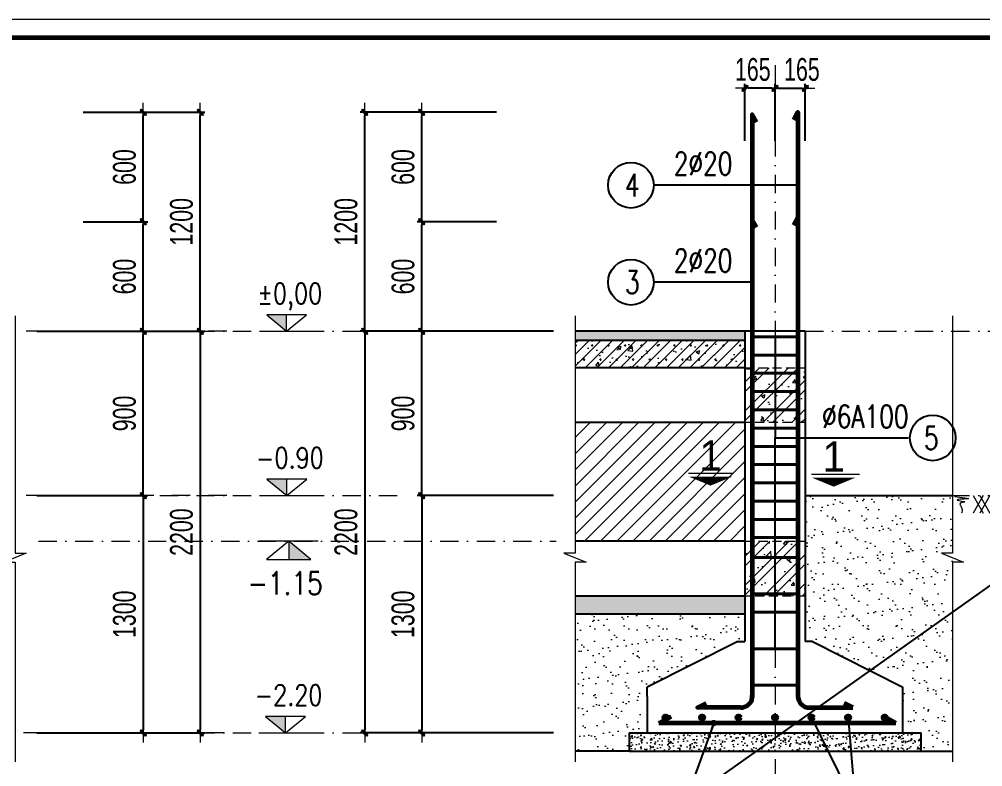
# Model space of a CAD drawing. Header units: millimetres. Extents: x -178395 to 493851, y -561170 to -280028.
# Drawn here: x -55382 to -50104, y -454760 to -450665 of the extents above; entities that cross this region are included whole.
import ezdxf
from ezdxf.enums import TextEntityAlignment as Align

# ---------------------------------------------------------------- set-up
doc = ezdxf.new("R2010")
doc.units = ezdxf.units.MM
doc.header["$MEASUREMENT"] = 0
doc.header["$PDMODE"] = 32
for name, pattern in [('CENTER', [2, 1.25, -0.25, 0.25, -0.25]), ('DASHDOT', [1, 0.5, -0.25, 0, -0.25]), ('HIDDEN', [0.375, 0.25, -0.125])]:
    doc.linetypes.add(name, pattern=pattern)
doc.layers.get('Defpoints').update_dxf_attribs({"color": 1})
doc.layers.add('KCS_Plotter', color=11, linetype='Continuous', plot=False)
for name, color, linetype, lineweight in [('Khungten_LCDI', 7, 'Continuous', 5), ('LC Dim', 8, 'Continuous', 18), ('LC Hatch', 252, 'Continuous', 9), ('LC Khac', 4, 'Continuous', 9), ('LC MANH DUT', 35, 'HIDDEN', 5), ('LC Net dam2', 6, 'Continuous', 40), ('LC Net dam3', 1, 'Continuous', 60), ('LC Net manh', 133, 'Continuous', 5), ('LC Net thay', 63, 'Continuous', 25), ('LC Net truc', 79, 'DASHDOT', 13), ('LC Text1', 3, 'Continuous', 20), ('LC Text2', 7, 'Continuous', 25), ('v-TRUC', 8, 'CENTER', 13)]:
    doc.layers.add(name, color=color, linetype=linetype, lineweight=lineweight)
doc.styles.add('HOATBIF', font='hoatbif.shx', dxfattribs={"width": 0.7})
doc.styles.add('Khungten', font='VHAVAN.TTF', dxfattribs={"width": 0.9, "height": 5000})
doc.styles.add('LC 1', font='VHAVANB.TTF')
doc.styles.add('LC 3', font='vnsimli.shx', dxfattribs={"width": 0.75})
doc.styles.add('T1', font='Vnsimli.shx', dxfattribs={"width": 0.8})
doc.styles.add('Title', font='VHBLACK.TTF', dxfattribs={"width": 0.8})
doc.dimstyles.new('1-100(1-50)', dxfattribs={"dimscale": 50, "dimtxt": 2.5, "dimasz": 0.35, "dimexe": 0.5, "dimexo": 0, "dimgap": 0.8, "dimtad": 1, "dimdec": 0, "dimzin": 0, "dimdsep": 46, "dimtxsty": 'HOATBIF', "dimblk1": 'DOT', "dimblk2": 'DOT', "dimsah": 1, "dimcen": -1, "dimdle": 1, "dimclrd": 256, "dimclre": 256, "dimclrt": 4, "dimadec": 3, "dimazin": 2, "dimtfac": 0.333333, "dimtdec": 0, "dimtix": 1, "dimtmove": 2, "dimatfit": 3, "dimldrblk": 'DOT', "dimfxl": 1, "dimtvp": 0.833333, "dimtolj": 1, "dimtzin": 0, "dimarcsym": 0})
pattern_1 = [(50, (-3e-10, -3e-10), (215.178055, -18.82564), [22.5, -247.5]), (355, (-3e-10, -3e-10), (-41.6254, 225.65764), [18, -198]), (100.4514, (17.93, -1.57), (173.55281, 206.83186), [19.12206, -210.34263]), (46.1842, (-3e-10, 60), (320.17231, -49.6557), [33.75, -371.25]), (96.6356, (26.68, 55.86), (280.39881, 292.23536), [28.68309, -315.5139]), (351.1842, (-3e-10, 60), (280.39858, 292.23558), [27, -297]), (21, (30, 45), (179.072116, -120.78567), [22.5, -247.5]), (326, (30, 45), (72.9946, 217.54501), [18, -198]), (71.4514, (44.92, 34.93), (252.06679, 96.75915), [19.12206, -210.34263]), (37.5, (-3e-10, -3e-10), (3.647957, 99.868156), [0, -195.6, 0, -201, 0, -198.75]), (7.5, (-3e-10, -3e-10), (78.92086, 118.323514), [0, -114.6, 0, -191.1, 0, -75.75]), (327.5, (-66.9, -3e-10), (160.146731, -6.766462), [0, -75, 0, -234, 0, -310.5]), (317.5, (-96.9, -3e-10), (174.95585, 30.031495), [0, -97.5, 0, -155.4, 0, -220.5]), (45, (-3e-10, -3e-10), (-79.549513, 79.549513), []), (45, (53.03, -3e-10), (-79.549513, 79.549513), [])]

# ---------------------------------------------------------------- blocks, each defined once
blk = doc.blocks.new('lcdi fix')
at = {"layer": 'Defpoints', "lineweight": 0}
blk.add_lwpolyline([(-1200, -14850), (-1200, 14850), (40800, 14850), (40800, -14850)], close=True, dxfattribs=at)
at = {"layer": 'Khungten_LCDI', "color": 5, "lineweight": 60}
blk.add_lwpolyline([(0, -14650), (0, 14650), (40600, 14650), (40600, -14650)], close=True, dxfattribs=at)
at = {"color": 7, "style": 'Khungten', "width": 0.8}
for tag, p in [('REVISION', (39499, -10746)), ('NGAYHT', (39546, -11609))]:
    blk.add_attdef(tag, text='', height=200, dxfattribs=at).set_placement(p, align=Align.CENTER)
at = {"layer": 'LC Text1', "color": 3, "style": 'LC 1', "width": 1.834006}
for tag, p, p2 in [('TENBANVE1', (36913, -8886), (40339, -8886)), ('TENBANVE2', (36913, -9562), (40339, -9562))]:
    blk.add_attdef(tag, text='', height=250, dxfattribs=at).set_placement(p, p2, align=Align.FIT)
at = {"layer": 'LC Text1', "style": 'Title', "width": 0.7}
blk.add_attdef('SOBANVE', text='', height=250, dxfattribs=at).set_placement((39562, -13896), align=Align.CENTER)
blk = doc.blocks.new('DOT')
at = {"layer": 'LC Dim'}
blk.add_line((-3, 0), (3, 0), dxfattribs=at)
at = {"layer": 'LC Dim', "color": 4}
blk.add_line((-1, -1), (1, 1), dxfattribs=at)
blk.add_lwpolyline([(0.5, 1), (-1, -0.5), (-0.5, -1), (1, 0.5)], close=True, dxfattribs=at)
blk = doc.blocks.new('*D190')
at = {"layer": 'Defpoints', "color": 0, "ltscale": 2, "transparency": 16777216}
for p in [(-55286.4, -452374.8), (-54703, -452374.8), (-55286.4, -453274.8)]:
    blk.add_point(p, dxfattribs=at)
at = {"layer": 'LC Dim', "lineweight": -2, "ltscale": 2, "transparency": 16777216}
for p, q in [((-55286.4, -452374.8), (-54678, -452374.8)), ((-54703, -453257.3), (-54703, -452392.3)), ((-55286.4, -453274.8), (-54678, -453274.8))]:
    blk.add_line(p, q, dxfattribs=at)
at = {"layer": 'LC Dim', "lineweight": -2, "ltscale": 2, "transparency": 16777216, "xscale": 17.5, "yscale": 17.5, "zscale": 17.5}
for p, rotation in [((-54703, -452374.8), 90), ((-54703, -453274.8), 270)]:
    blk.add_blockref('DOT', p, dxfattribs=dict(at, rotation=rotation))
at = {"layer": 'LC Dim', "color": 4, "ltscale": 2, "transparency": 16777216, "insert": (-54805.5, -452824.8), "char_height": 125, "attachment_point": 5, "rotation": 90, "style": 'HOATBIF'}
blk.add_mtext('\\A1;900', dxfattribs=at)
blk = doc.blocks.new('_Dot')
at = {"color": 0, "linetype": 'ByBlock', "lineweight": -2}
blk.add_line((-0.5, 0), (-1, 0), dxfattribs=at)
at = {"color": 0, "linetype": 'ByBlock', "const_width": 0.5}
blk.add_lwpolyline([(-0.25, 0, 1), (0.25, 0, 1)], format="xyb", close=True, dxfattribs=at)
blk = doc.blocks.new('*D191')
at = {"layer": 'Defpoints', "color": 0, "ltscale": 2, "transparency": 16777216}
for p in [(-55032.4, -451774.8), (-54703, -451774.8), (-55032.4, -452374.8)]:
    blk.add_point(p, dxfattribs=at)
at = {"layer": 'LC Dim', "lineweight": -2, "ltscale": 2, "transparency": 16777216}
for p, q in [((-55032.4, -451774.8), (-54678, -451774.8)), ((-54703, -452357.3), (-54703, -451792.3)), ((-55032.4, -452374.8), (-54678, -452374.8))]:
    blk.add_line(p, q, dxfattribs=at)
at = {"layer": 'LC Dim', "lineweight": -2, "ltscale": 2, "transparency": 16777216, "xscale": 17.5, "yscale": 17.5, "zscale": 17.5}
for p, rotation in [((-54703, -451774.8), 90), ((-54703, -452374.8), 270)]:
    blk.add_blockref('DOT', p, dxfattribs=dict(at, rotation=rotation))
at = {"layer": 'LC Dim', "color": 4, "ltscale": 2, "transparency": 16777216, "insert": (-54805.5, -452074.8), "char_height": 125, "attachment_point": 5, "rotation": 90, "style": 'HOATBIF'}
blk.add_mtext('\\A1;600', dxfattribs=at)
blk = doc.blocks.new('*D192')
at = {"layer": 'Defpoints', "color": 0, "ltscale": 2, "transparency": 16777216}
for p in [(-55032.4, -451174.8), (-54703, -451174.8), (-55032.4, -451774.8)]:
    blk.add_point(p, dxfattribs=at)
at = {"layer": 'LC Dim', "lineweight": -2, "ltscale": 2, "transparency": 16777216}
for p, q in [((-55032.4, -451174.8), (-54678, -451174.8)), ((-54703, -451757.3), (-54703, -451192.3)), ((-55032.4, -451774.8), (-54678, -451774.8))]:
    blk.add_line(p, q, dxfattribs=at)
at = {"layer": 'LC Dim', "lineweight": -2, "ltscale": 2, "transparency": 16777216, "xscale": 17.5, "yscale": 17.5, "zscale": 17.5}
for p, rotation in [((-54703, -451174.8), 90), ((-54703, -451774.8), 270)]:
    blk.add_blockref('DOT', p, dxfattribs=dict(at, rotation=rotation))
at = {"layer": 'LC Dim', "color": 4, "ltscale": 2, "transparency": 16777216, "insert": (-54805.5, -451474.8), "char_height": 125, "attachment_point": 5, "rotation": 90, "style": 'HOATBIF'}
blk.add_mtext('\\A1;600', dxfattribs=at)
blk = doc.blocks.new('*D193')
at = {"layer": 'Defpoints', "color": 0, "ltscale": 2, "transparency": 16777216}
for p in [(-55032.4, -451174.8), (-54390.5, -451174.8), (-55032.4, -452374.8)]:
    blk.add_point(p, dxfattribs=at)
at = {"layer": 'LC Dim', "lineweight": -2, "ltscale": 2, "transparency": 16777216}
for p, q in [((-55032.4, -451174.8), (-54365.5, -451174.8)), ((-54390.5, -452357.3), (-54390.5, -451192.3)), ((-55032.4, -452374.8), (-54365.5, -452374.8))]:
    blk.add_line(p, q, dxfattribs=at)
at = {"layer": 'LC Dim', "lineweight": -2, "ltscale": 2, "transparency": 16777216, "xscale": 17.5, "yscale": 17.5, "zscale": 17.5}
for p, rotation in [((-54390.5, -451174.8), 90), ((-54390.5, -452374.8), 270)]:
    blk.add_blockref('DOT', p, dxfattribs=dict(at, rotation=rotation))
at = {"layer": 'LC Dim', "color": 4, "ltscale": 2, "transparency": 16777216, "insert": (-54493, -451774.8), "char_height": 125, "attachment_point": 5, "rotation": 90, "style": 'HOATBIF'}
blk.add_mtext('\\A1;1200', dxfattribs=at)
blk = doc.blocks.new('*D194')
at = {"layer": 'Defpoints', "color": 0, "ltscale": 2, "transparency": 16777216}
for p in [(-55286.4, -453274.8), (-55286.4, -454574.8), (-54703, -454574.8)]:
    blk.add_point(p, dxfattribs=at)
at = {"layer": 'LC Dim', "lineweight": -2, "ltscale": 2, "transparency": 16777216}
for p, q in [((-55286.4, -453274.8), (-54678, -453274.8)), ((-54703, -453292.3), (-54703, -454557.3)), ((-55286.4, -454574.8), (-54678, -454574.8))]:
    blk.add_line(p, q, dxfattribs=at)
at = {"layer": 'LC Dim', "lineweight": -2, "ltscale": 2, "transparency": 16777216, "xscale": 17.5, "yscale": 17.5, "zscale": 17.5}
for p, rotation in [((-54703, -453274.8), 90), ((-54703, -454574.8), 270)]:
    blk.add_blockref('DOT', p, dxfattribs=dict(at, rotation=rotation))
at = {"layer": 'LC Dim', "color": 4, "ltscale": 2, "transparency": 16777216, "insert": (-54805.5, -453924.8), "char_height": 125, "attachment_point": 5, "rotation": 90, "style": 'HOATBIF'}
blk.add_mtext('\\A1;1300', dxfattribs=at)
blk = doc.blocks.new('Caodo1')
at = {"layer": 'LC Text1'}
blk.add_hatch(color=4, dxfattribs=at).paths.add_polyline_path([(0, 200), (0, 0), (243, 200)])
at = {"layer": 'LC Text1', "color": 4}
for p, q in [((0, 0), (0, 200)), ((324, 0), (-324, 0))]:
    blk.add_line(p, q, dxfattribs=at)
blk.add_lwpolyline([(-243, 200), (243, 200), (0, 0), (0, 0)], close=True, dxfattribs=at)
at = {"layer": 'LC Text1', "color": 4, "style": 'T1', "width": 0.8}
blk.add_attdef('%%P0,00', text='', height=250, dxfattribs=at).set_placement((-39, 460), align=Align.MIDDLE_CENTER)
blk = doc.blocks.new('*D242')
at = {"layer": 'Defpoints', "color": 0, "ltscale": 2, "transparency": 16777216}
for p in [(-51076.1, -451043.4), (-51241.1, -451331.6), (-51076.1, -451331.6)]:
    blk.add_point(p, dxfattribs=at)
at = {"layer": 'LC Dim', "lineweight": -2, "ltscale": 2, "transparency": 16777216}
for p, q in [((-51241.1, -451331.6), (-51241.1, -451018.4)), ((-51223.6, -451043.4), (-51093.6, -451043.4)), ((-51076.1, -451331.6), (-51076.1, -451018.4))]:
    blk.add_line(p, q, dxfattribs=at)
at = {"layer": 'LC Dim', "lineweight": -2, "ltscale": 2, "transparency": 16777216, "xscale": 17.5, "yscale": 17.5, "zscale": 17.5, "rotation": 180}
blk.add_blockref('DOT', (-51241.1, -451043.4), dxfattribs=at)
at = {"layer": 'LC Dim', "lineweight": -2, "ltscale": 2, "transparency": 16777216, "xscale": 17.5, "yscale": 17.5, "zscale": 17.5}
blk.add_blockref('DOT', (-51076.1, -451043.4), dxfattribs=at)
at = {"layer": 'LC Dim', "color": 4, "ltscale": 2, "transparency": 16777216, "insert": (-51094.2, -450940.9), "char_height": 125, "attachment_point": 5, "style": 'HOATBIF'}
blk.add_mtext('\\A1;165', dxfattribs=at)
blk = doc.blocks.new('*D243')
at = {"layer": 'Defpoints', "color": 0, "ltscale": 2, "transparency": 16777216}
for p in [(-51406.1, -451043.4), (-51406.1, -451331.6), (-51241.1, -451331.6)]:
    blk.add_point(p, dxfattribs=at)
at = {"layer": 'LC Dim', "lineweight": -2, "ltscale": 2, "transparency": 16777216}
for p, q in [((-51406.1, -451331.6), (-51406.1, -451018.4)), ((-51258.6, -451043.4), (-51388.6, -451043.4)), ((-51241.1, -451331.6), (-51241.1, -451018.4))]:
    blk.add_line(p, q, dxfattribs=at)
at = {"layer": 'LC Dim', "lineweight": -2, "ltscale": 2, "transparency": 16777216, "xscale": 17.5, "yscale": 17.5, "zscale": 17.5, "rotation": 180}
blk.add_blockref('DOT', (-51406.1, -451043.4), dxfattribs=at)
at = {"layer": 'LC Dim', "lineweight": -2, "ltscale": 2, "transparency": 16777216, "xscale": 17.5, "yscale": 17.5, "zscale": 17.5}
blk.add_blockref('DOT', (-51241.1, -451043.4), dxfattribs=at)
at = {"layer": 'LC Dim', "color": 4, "ltscale": 2, "transparency": 16777216, "insert": (-51363.2, -450940.9), "char_height": 125, "attachment_point": 5, "style": 'HOATBIF'}
blk.add_mtext('\\A1;165', dxfattribs=at)
blk = doc.blocks.new('theptron1')
at = {"layer": 'LC Net dam3'}
for p, q in [((-0.5, 0), (0.5, 0)), ((-0.35, 0.35), (0.35, -0.35)), ((0.35, 0.35), (-0.35, -0.35)), ((0, 0.5), (0, -0.5))]:
    blk.add_line(p, q, dxfattribs=at)
blk.add_circle((0, 0), 0.5, dxfattribs=at)
blk = doc.blocks.new('*U138')
at = {"layer": 'LC Dim', "xscale": 19.6923076923333, "yscale": 19.6923076923333, "zscale": 19.6923076923333}
blk.add_blockref('theptron1', (0, 0), dxfattribs=at)
blk = doc.blocks.new('*U137')
at = {"layer": 'LC Dim', "color": 0, "linetype": 'ByBlock', "lineweight": -2}
for p in [(0, 0), (200, 0), (400, 0), (600, 0), (800, 0), (1000, 0), (1200, 0)]:
    blk.add_blockref('*U138', p, dxfattribs=at)
blk = doc.blocks.new('*D244')
at = {"layer": 'Defpoints', "color": 0, "ltscale": 2, "transparency": 16777216}
for p in [(-53176.8, -452374.8), (-52454.9, -452374.8), (-52454.9, -453274.8)]:
    blk.add_point(p, dxfattribs=at)
at = {"layer": 'LC Dim', "lineweight": -2, "ltscale": 2, "transparency": 16777216}
for p, q in [((-52454.9, -452374.8), (-53201.8, -452374.8)), ((-53176.8, -453257.3), (-53176.8, -452392.3)), ((-52454.9, -453274.8), (-53201.8, -453274.8))]:
    blk.add_line(p, q, dxfattribs=at)
at = {"layer": 'LC Dim', "lineweight": -2, "ltscale": 2, "transparency": 16777216, "xscale": 17.5, "yscale": 17.5, "zscale": 17.5}
for p, rotation in [((-53176.8, -452374.8), 90), ((-53176.8, -453274.8), 270)]:
    blk.add_blockref('DOT', p, dxfattribs=dict(at, rotation=rotation))
at = {"layer": 'LC Dim', "color": 4, "ltscale": 2, "transparency": 16777216, "insert": (-53279.3, -452824.8), "char_height": 125, "attachment_point": 5, "rotation": 90, "style": 'HOATBIF'}
blk.add_mtext('\\A1;900', dxfattribs=at)
blk = doc.blocks.new('*D245')
at = {"layer": 'Defpoints', "color": 0, "ltscale": 2, "transparency": 16777216}
for p in [(-53176.8, -451774.8), (-52767.4, -451774.8), (-52767.4, -452374.8)]:
    blk.add_point(p, dxfattribs=at)
at = {"layer": 'LC Dim', "lineweight": -2, "ltscale": 2, "transparency": 16777216}
for p, q in [((-52767.4, -451774.8), (-53201.8, -451774.8)), ((-53176.8, -452357.3), (-53176.8, -451792.3)), ((-52767.4, -452374.8), (-53201.8, -452374.8))]:
    blk.add_line(p, q, dxfattribs=at)
at = {"layer": 'LC Dim', "lineweight": -2, "ltscale": 2, "transparency": 16777216, "xscale": 17.5, "yscale": 17.5, "zscale": 17.5}
for p, rotation in [((-53176.8, -451774.8), 90), ((-53176.8, -452374.8), 270)]:
    blk.add_blockref('DOT', p, dxfattribs=dict(at, rotation=rotation))
at = {"layer": 'LC Dim', "color": 4, "ltscale": 2, "transparency": 16777216, "insert": (-53279.3, -452074.8), "char_height": 125, "attachment_point": 5, "rotation": 90, "style": 'HOATBIF'}
blk.add_mtext('\\A1;600', dxfattribs=at)
blk = doc.blocks.new('*D246')
at = {"layer": 'Defpoints', "color": 0, "ltscale": 2, "transparency": 16777216}
for p in [(-53176.8, -451174.8), (-52767.4, -451174.8), (-52767.4, -451774.8)]:
    blk.add_point(p, dxfattribs=at)
at = {"layer": 'LC Dim', "lineweight": -2, "ltscale": 2, "transparency": 16777216}
for p, q in [((-52767.4, -451174.8), (-53201.8, -451174.8)), ((-53176.8, -451757.3), (-53176.8, -451192.3)), ((-52767.4, -451774.8), (-53201.8, -451774.8))]:
    blk.add_line(p, q, dxfattribs=at)
at = {"layer": 'LC Dim', "lineweight": -2, "ltscale": 2, "transparency": 16777216, "xscale": 17.5, "yscale": 17.5, "zscale": 17.5}
for p, rotation in [((-53176.8, -451174.8), 90), ((-53176.8, -451774.8), 270)]:
    blk.add_blockref('DOT', p, dxfattribs=dict(at, rotation=rotation))
at = {"layer": 'LC Dim', "color": 4, "ltscale": 2, "transparency": 16777216, "insert": (-53279.3, -451474.8), "char_height": 125, "attachment_point": 5, "rotation": 90, "style": 'HOATBIF'}
blk.add_mtext('\\A1;600', dxfattribs=at)
blk = doc.blocks.new('*D247')
at = {"layer": 'Defpoints', "color": 0, "ltscale": 2, "transparency": 16777216}
for p in [(-53489.3, -451174.8), (-52767.4, -451174.8), (-52767.4, -452374.8)]:
    blk.add_point(p, dxfattribs=at)
at = {"layer": 'LC Dim', "lineweight": -2, "ltscale": 2, "transparency": 16777216}
for p, q in [((-52767.4, -451174.8), (-53514.3, -451174.8)), ((-53489.3, -452357.3), (-53489.3, -451192.3)), ((-52767.4, -452374.8), (-53514.3, -452374.8))]:
    blk.add_line(p, q, dxfattribs=at)
at = {"layer": 'LC Dim', "lineweight": -2, "ltscale": 2, "transparency": 16777216, "xscale": 17.5, "yscale": 17.5, "zscale": 17.5}
for p, rotation in [((-53489.3, -451174.8), 90), ((-53489.3, -452374.8), 270)]:
    blk.add_blockref('DOT', p, dxfattribs=dict(at, rotation=rotation))
at = {"layer": 'LC Dim', "color": 4, "ltscale": 2, "transparency": 16777216, "insert": (-53591.8, -451774.8), "char_height": 125, "attachment_point": 5, "rotation": 90, "style": 'HOATBIF'}
blk.add_mtext('\\A1;1200', dxfattribs=at)
blk = doc.blocks.new('*D248')
at = {"layer": 'Defpoints', "color": 0, "ltscale": 2, "transparency": 16777216}
for p in [(-52454.9, -453274.8), (-53176.8, -454574.8), (-52454.9, -454574.8)]:
    blk.add_point(p, dxfattribs=at)
at = {"layer": 'LC Dim', "lineweight": -2, "ltscale": 2, "transparency": 16777216}
for p, q in [((-52454.9, -453274.8), (-53201.8, -453274.8)), ((-53176.8, -453292.3), (-53176.8, -454557.3)), ((-52454.9, -454574.8), (-53201.8, -454574.8))]:
    blk.add_line(p, q, dxfattribs=at)
at = {"layer": 'LC Dim', "lineweight": -2, "ltscale": 2, "transparency": 16777216, "xscale": 17.5, "yscale": 17.5, "zscale": 17.5}
for p, rotation in [((-53176.8, -453274.8), 90), ((-53176.8, -454574.8), 270)]:
    blk.add_blockref('DOT', p, dxfattribs=dict(at, rotation=rotation))
at = {"layer": 'LC Dim', "color": 4, "ltscale": 2, "transparency": 16777216, "insert": (-53279.3, -453924.8), "char_height": 125, "attachment_point": 5, "rotation": 90, "style": 'HOATBIF'}
blk.add_mtext('\\A1;1300', dxfattribs=at)
blk = doc.blocks.new('mat dat')
at = {"layer": 'LC Net manh'}
for p, q in [((2, 0), (3.73, -3)), ((3.73, 0), (2, -3)), ((3.15, 0), (4.88, -3)), ((4.88, 0), (3.15, -3))]:
    blk.add_line(p, q, dxfattribs=at)
blk.add_spline([(0, 0), (-1.21, -0.12), (1.21, -0.52), (-0.75, -0.75), (0.58, -1.1), (-0.23, -1.33), (0.06, -2.19), (0, -3)], degree=3, dxfattribs=at)
blk = doc.blocks.new('*U136')
at = {"layer": 'LC Khac', "xscale": 32.00000000005184, "yscale": 32.00000000005184, "zscale": 32.00000000005184}
blk.add_blockref('mat dat', (-56.7, 48), dxfattribs=at)
blk = doc.blocks.new('*U135')
at = {"layer": 'LC Dim', "color": 0, "linetype": 'ByBlock', "lineweight": -2}
for p in [(0, 0), (256, 0)]:
    blk.add_blockref('*U136', p, dxfattribs=at)
blk = doc.blocks.new('*D900')
at = {"layer": 'Defpoints', "color": 0, "ltscale": 2, "transparency": 16777216}
for p in [(-52454.9, -452374.8), (-53489.3, -454574.8), (-52454.9, -454574.8)]:
    blk.add_point(p, dxfattribs=at)
at = {"layer": 'LC Dim', "lineweight": -2, "ltscale": 2, "transparency": 16777216}
for p, q in [((-52454.9, -452374.8), (-53514.3, -452374.8)), ((-53489.3, -452392.3), (-53489.3, -454557.3)), ((-52454.9, -454574.8), (-53514.3, -454574.8))]:
    blk.add_line(p, q, dxfattribs=at)
at = {"layer": 'LC Dim', "lineweight": -2, "ltscale": 2, "transparency": 16777216, "xscale": 17.5, "yscale": 17.5, "zscale": 17.5}
for p, rotation in [((-53489.3, -452374.8), 90), ((-53489.3, -454574.8), 270)]:
    blk.add_blockref('DOT', p, dxfattribs=dict(at, rotation=rotation))
at = {"layer": 'LC Dim', "color": 4, "ltscale": 2, "transparency": 16777216, "insert": (-53591.8, -453474.8), "char_height": 125, "attachment_point": 5, "rotation": 90, "style": 'HOATBIF'}
blk.add_mtext('\\A1;2200', dxfattribs=at)
blk = doc.blocks.new('*D901')
at = {"layer": 'Defpoints', "color": 0, "ltscale": 2, "transparency": 16777216}
for p in [(-55286.4, -452374.8), (-55286.4, -454574.8), (-54390.5, -454574.8)]:
    blk.add_point(p, dxfattribs=at)
at = {"layer": 'LC Dim', "lineweight": -2, "ltscale": 2, "transparency": 16777216}
for p, q in [((-55286.4, -452374.8), (-54365.5, -452374.8)), ((-54390.5, -452392.3), (-54390.5, -454557.3)), ((-55286.4, -454574.8), (-54365.5, -454574.8))]:
    blk.add_line(p, q, dxfattribs=at)
at = {"layer": 'LC Dim', "lineweight": -2, "ltscale": 2, "transparency": 16777216, "xscale": 17.5, "yscale": 17.5, "zscale": 17.5}
for p, rotation in [((-54390.5, -452374.8), 90), ((-54390.5, -454574.8), 270)]:
    blk.add_blockref('DOT', p, dxfattribs=dict(at, rotation=rotation))
at = {"layer": 'LC Dim', "color": 4, "ltscale": 2, "transparency": 16777216, "insert": (-54493, -453474.8), "char_height": 125, "attachment_point": 5, "rotation": 90, "style": 'HOATBIF'}
blk.add_mtext('\\A1;2200', dxfattribs=at)

msp = doc.modelspace()

# ---------------------------------------------------------------- hatches: boundary and pattern name
at = {"layer": 'LC Hatch'}
h = msp.add_hatch(dxfattribs=at)
h.set_pattern_fill('AR-CONC', color=256, scale=10, style=0)
h.set_pattern_definition([(50, (-170702.185, -379989.956), (71.726018, -6.275213), [7.5, -82.5]), (355, (-170702.185, -379989.956), (-13.875133, 75.219213), [6, -66]), (100.4514, (-170696.21, -379990.48), (57.850938, 68.943954), [6.37402, -70.11421]), (46.1842, (-170702.185, -379969.96), (106.724105, -16.5519), [11.25, -123.75]), (96.6356, (-170693.29, -379971.33), (93.46627, 97.41179), [9.56103, -105.1713]), (351.1842, (-170702.19, -379969.96), (93.466195, 97.41186), [9, -99]), (21, (-170692.185, -379974.956), (59.690705, -40.26189), [7.5, -82.5]), (326, (-170692.185, -379974.956), (24.331533, 72.515005), [6, -66]), (71.4514, (-170687.21, -379978.31), (84.022263, 32.25305), [6.37402, -70.11421]), (37.5, (-170702.185, -379989.956), (1.2159855, 33.2893854), [0, -65.2, 0, -67, 0, -66.25]), (7.5, (-170702.185, -379989.956), (26.306954, 39.441171), [0, -38.2, 0, -63.7, 0, -25.25]), (327.5, (-170724.485, -379989.956), (53.3822436, -2.255487), [0, -25, 0, -78, 0, -103.5]), (317.5, (-170734.485, -379989.956), (58.318617, 10.010498), [0, -32.5, 0, -51.8, 0, -73.5])])
h.paths.add_polyline_path([(-52336.4, -452374.8), (-52336.4, -452424.8), (-51406.1, -452424.8), (-51406.1, -452374.8)])
h.paths.add_polyline_path([(-51406.1, -453924.8), (-51406.1, -453824.8), (-52336.4, -453824.8), (-52336.4, -453924.8)])
at = {"layer": 'LC Hatch', "ltscale": 250}
h = msp.add_hatch(dxfattribs=at)
h.set_pattern_fill('BETONG', color=256, scale=30, double=1, pattern_type=2)
h.set_pattern_definition([(0, (-3e-10, -3e-10), (0, 155.884573), [3.75, -86.25]), (0, (-3e-10, 6.5), (0, 155.884573), [3.75, -86.25]), (120, (-3e-10, -3e-10), (-135, -77.942286), [3.75, -86.25]), (120, (5.62, 3.25), (-135, -77.942286), [3.75, -86.25]), (0, (45, 77.94), (0, 155.884573), [3.75, -86.25]), (0, (45, 84.44), (0, 155.884573), [3.75, -86.25]), (120, (45, 77.94), (-135, -77.942286), [3.75, -86.25]), (120, (50.62, 81.19), (-135, -77.942286), [3.75, -86.25]), (60, (3.75, -3e-10), (-135, 77.942286), [3.75, -86.25]), (60, (-1.88, 3.25), (-135, 77.942286), [3.75, -86.25]), (60, (48.75, -77.94), (-135, 77.942286), [3.75, -86.25]), (60, (43.12, -74.7), (-135, 77.942286), [3.75, -86.25]), (45, (-3e-10, -3e-10), (-31.819805, 31.819805), []), (50, (-3e-10, -3e-10), (215.178055, -18.82564), [22.5, -247.5]), (355, (-3e-10, -3e-10), (-41.6254, 225.65764), [18, -198]), (100.4514, (17.93, -1.57), (173.55281, 206.83186), [19.12206, -210.34263]), (46.1842, (-3e-10, 60), (320.17231, -49.6557), [33.75, -371.25]), (96.6356, (26.68, 55.86), (280.39881, 292.23536), [28.68309, -315.5139]), (351.1842, (-3e-10, 60), (280.39858, 292.23558), [27, -297]), (21, (30, 45), (179.072116, -120.78567), [22.5, -247.5]), (326, (30, 45), (72.9946, 217.54501), [18, -198]), (71.4514, (44.92, 34.93), (252.06679, 96.75915), [19.12206, -210.34263]), (37.5, (-3e-10, -3e-10), (3.647957, 99.868156), [0, -195.6, 0, -201, 0, -198.75]), (7.5, (-3e-10, -3e-10), (78.92086, 118.323514), [0, -114.6, 0, -191.1, 0, -75.75]), (327.5, (-66.9, -3e-10), (160.146731, -6.766462), [0, -75, 0, -234, 0, -310.5]), (317.5, (-96.9, -3e-10), (174.95585, 30.031495), [0, -97.5, 0, -155.4, 0, -220.5])])
h.paths.add_polyline_path([(-51406.1, -452574.8), (-51406.1, -452424.8), (-52336.4, -452424.8), (-52336.4, -452574.8)])
at = {"layer": 'LC Hatch', "ltscale": 2}
h = msp.add_hatch(dxfattribs=at)
h.set_pattern_fill('BTCT', color=256, scale=30)
h.set_pattern_definition(pattern_1)
h.paths.add_polyline_path([(-51076.1, -452874.8), (-51406.1, -452874.8), (-51406.1, -452574.8), (-51076.1, -452574.8)])
at = {"layer": 'LC Hatch'}
h = msp.add_hatch(dxfattribs=at)
h.set_pattern_fill('ANSI31', color=256, scale=500)
h.set_pattern_definition([(45, (-170702.185, -373333.083), (-44.194174, 44.194174), [])])
h.paths.add_polyline_path([(-52336.4, -452874.8), (-52336.4, -453524.8), (-51406.1, -453524.8), (-51406.1, -453374.8), (-51406.1, -452874.8)])
h.paths.add_polyline_path([(-51698.3, -453178.8), (-51490.7, -453178.8), (-51490.7, -452931.3), (-51698.3, -452931.3)], flags=24)
h = msp.add_hatch(dxfattribs=at)
h.set_pattern_fill('AR-SAND', color=256, scale=60)
h.set_pattern_definition([(37.5, (-170802.19, -380089.96), (-3.7796, 115.609426), [0, -91.2, 0, -102, 0, -97.5]), (7.5, (-170802.19, -380089.96), (106.1866, 169.32876), [0, -49.2, 0, -82.2, 0, -31.5]), (327.5, (-170875.99, -380089.96), (186.84851, 0.33954), [0, -30, 0, -108, 0, -141]), (317.5, (-170875.99, -380089.96), (180.3676, 52.66053), [0, -15, 0, -70.8, 0, -81])])
h.paths.add_polyline_path([(-50268.6, -453739.1), (-50208.6, -453739.1), (-50330.3, -453690.9), (-50268.6, -453690.9), (-50268.6, -453274.8), (-51076.1, -453274.8), (-51076.1, -453474.8), (-51076.1, -454074.8), (-51036.1, -454074.8), (-50541.1, -454324.8), (-50541.1, -454674.8), (-50441.1, -454674.8), (-50268.6, -454674.8)])
h.paths.add_polyline_path([(-52336.4, -453924.8), (-52336.4, -454674.8), (-52041.1, -454674.8), (-51941.1, -454674.8), (-51941.1, -454474.8), (-51941.1, -454324.8), (-51446.1, -454074.8), (-51406.1, -454074.8), (-51406.1, -453924.8)])
at = {"layer": 'LC Hatch', "ltscale": 2}
h = msp.add_hatch(dxfattribs=at)
h.set_pattern_fill('BTCT', color=256, scale=30)
h.set_pattern_definition(pattern_1)
h.paths.add_polyline_path([(-51076.1, -453824.8), (-51406.1, -453824.8), (-51406.1, -453524.8), (-51076.1, -453524.8)])
h = msp.add_hatch(dxfattribs=at)
h.set_pattern_fill('AR-CONC', color=256, scale=10, style=0)
h.set_pattern_definition([(50, (-156367.72, -276615.386), (71.726018, -6.275213), [7.5, -82.5]), (355, (-156367.72, -276615.386), (-13.875133, 75.219213), [6, -66]), (100.4514, (-156361.74, -276615.91), (57.850938, 68.943954), [6.37402, -70.11421]), (46.1842, (-156367.72, -276595.39), (106.724105, -16.5519), [11.25, -123.75]), (96.6356, (-156358.83, -276596.77), (93.46627, 97.411787), [9.56103, -105.1713]), (351.1842, (-156367.72, -276595.39), (93.466195, 97.41186), [9, -99]), (21, (-156357.72, -276600.386), (59.690705, -40.261889), [7.5, -82.5]), (326, (-156357.72, -276600.386), (24.331533, 72.515005), [6, -66]), (71.4514, (-156352.746, -276603.74), (84.022263, 32.25305), [6.37402, -70.11421]), (37.5, (-156367.72, -276615.386), (1.2159855, 33.2893854), [0, -65.2, 0, -67, 0, -66.25]), (7.5, (-156367.72, -276615.386), (26.306954, 39.441171), [0, -38.2, 0, -63.7, 0, -25.25]), (327.5, (-156390.02, -276615.386), (53.3822436, -2.2554872), [0, -25, 0, -78, 0, -103.5]), (317.5, (-156400.02, -276615.386), (58.318617, 10.010498), [0, -32.5, 0, -51.8, 0, -73.5])])
h.paths.add_polyline_path([(-50441.1, -454574.8), (-52041.1, -454574.8), (-52041.1, -454674.8), (-50441.1, -454674.8)])

# ---------------------------------------------------------------- linework, layer by layer
at = {"layer": 'KCS_Plotter'}
msp.add_line((-66674.7, -465515.4), (-45674.7, -450665.4), dxfattribs=at)
at = {"layer": 'LC Khac', "color": 1, "ltscale": 2}
for p, q in [((-51473.1, -453153), (-51715.8, -453153)), ((-50778.9, -453158.6), (-51041.5, -453158.6))]:
    msp.add_line(p, q, dxfattribs=at)
for points in [[(-51594.5, -453220, 0, 235.7, 0), (-51594.5, -453171.3, 137.5, 137.5, 0)], [(-50920.1, -453225.6, 0, 235.7, 0), (-50920.1, -453176.9, 137.5, 137.5, 0)]]:
    msp.add_lwpolyline(points, format="xyseb", dxfattribs=at)
at = {"layer": 'LC MANH DUT', "ltscale": 200}
for points in [[(-51076.1, -452874.8), (-51406.1, -452874.8), (-51406.1, -452574.8), (-51076.1, -452574.8)], [(-51076.1, -453824.8), (-51406.1, -453824.8), (-51406.1, -453524.8), (-51076.1, -453524.8)]]:
    msp.add_lwpolyline(points, close=True, dxfattribs=at)
at = {"layer": 'LC Net dam2', "ltscale": 2}
for p, q in [((-51116.1, -452404.8), (-51366.1, -452404.8)), ((-51116.1, -452504.8), (-51366.1, -452504.8)), ((-51116.1, -452504.8), (-51366.1, -452504.8)), ((-51116.1, -452604.8), (-51366.1, -452604.8)), ((-51116.1, -452604.8), (-51366.1, -452604.8)), ((-51116.1, -452704.8), (-51366.1, -452704.8)), ((-51116.1, -452704.8), (-51366.1, -452704.8)), ((-51116.1, -452804.8), (-51366.1, -452804.8)), ((-51116.1, -452804.8), (-51366.1, -452804.8)), ((-51116.1, -452904.8), (-51366.1, -452904.8)), ((-51116.1, -452904.8), (-51366.1, -452904.8)), ((-51116.1, -453004.8), (-51366.1, -453004.8)), ((-51116.1, -453004.8), (-51366.1, -453004.8)), ((-51116.1, -453104.8), (-51366.1, -453104.8)), ((-51116.1, -453104.8), (-51366.1, -453104.8)), ((-51116.1, -453204.8), (-51366.1, -453204.8)), ((-51116.1, -453204.8), (-51366.1, -453204.8)), ((-51116.1, -453304.8), (-51366.1, -453304.8)), ((-51116.1, -453304.8), (-51366.1, -453304.8)), ((-51116.1, -453404.8), (-51366.1, -453404.8)), ((-51116.1, -453404.8), (-51366.1, -453404.8)), ((-51116.1, -453504.8), (-51366.1, -453504.8)), ((-51116.1, -453504.8), (-51366.1, -453504.8)), ((-51116.1, -453613.2), (-51366.1, -453613.2)), ((-51116.1, -453613.2), (-51366.1, -453613.2)), ((-51116.1, -453813.2), (-51366.1, -453813.2)), ((-51116.1, -453813.2), (-51366.1, -453813.2)), ((-51116.1, -453913.2), (-51366.1, -453913.2)), ((-51116.1, -453913.2), (-51366.1, -453913.2)), ((-51116.1, -454113.2), (-51366.1, -454113.2)), ((-51116.1, -454113.2), (-51366.1, -454113.2)), ((-51116.1, -454313.2), (-51366.1, -454313.2))]:
    msp.add_line(p, q, dxfattribs=at)
at = {"layer": 'LC Net dam3'}
for p, q in [((-51343.2, -451806.5), (-51366.1, -451765.3)), ((-51138.9, -451793.9), (-51116.1, -451752.8)), ((-51116.1, -454373.4), (-51116.1, -454373.4)), ((-50815.8, -454435.9), (-50863.4, -454412.5)), ((-51053.5, -454435.9), (-50815.8, -454435.9)), ((-51878.2, -454520.6), (-51811.1, -454484.4)), ((-50579.2, -454520.6), (-51878.2, -454520.6)), ((-50579.2, -454520.6), (-50646.2, -454484.4))]:
    msp.add_line(p, q, dxfattribs=at)
for points in [[(-51343.2, -451228.5), (-51366.1, -451187.3), (-51366.1, -454378)], [(-51138.9, -451215.9), (-51116.1, -451174.8), (-51116.1, -454373.4)], [(-51428.6, -454435.9), (-51666.3, -454435.9), (-51618.7, -454412.5)]]:
    msp.add_lwpolyline(points, dxfattribs=at)
for centre, radius, start, end in [((-51428.7, -454373.1), 62.9, 270.1243, 4.4902), ((-51053.5, -454373.4), 62.5, 180, 270)]:
    msp.add_arc(centre, radius, start, end, dxfattribs=at)
at = {"layer": 'LC Net manh', "ltscale": 2}
for points in [[(-55404.9, -452289.3), (-55404.9, -453590.9), (-55343.3, -453590.9), (-55464.9, -453639.1), (-55404.9, -453639.1), (-55404.9, -454733.6)], [(-52336.4, -452289.3), (-52336.4, -453590.9), (-52398, -453590.9), (-52276.4, -453639.1), (-52336.4, -453639.1), (-52336.4, -454733.6)], [(-50268.6, -452289.3), (-50268.6, -453590.9), (-50330.3, -453590.9), (-50208.6, -453639.1), (-50268.6, -453639.1), (-50268.6, -454733.6)]]:
    msp.add_lwpolyline(points, dxfattribs=at)
at = {"layer": 'LC Net thay', "linetype": 'Continuous', "ltscale": 1000}
for p, q in [((-51406.1, -452374.8), (-52336.4, -452374.8)), ((-51076.1, -452374.8), (-51406.1, -452374.8)), ((-51406.1, -452374.8), (-51406.1, -453374.8)), ((-51076.1, -452374.8), (-51076.1, -453374.8)), ((-51406.1, -452424.8), (-52336.4, -452424.8)), ((-51406.1, -452574.8), (-52336.4, -452574.8)), ((-51406.1, -452874.8), (-52336.4, -452874.8)), ((-51076.1, -453274.8), (-50268.6, -453274.8)), ((-51406.1, -453374.8), (-51406.1, -454074.8)), ((-51076.1, -453374.8), (-51076.1, -454074.8)), ((-51446.1, -454074.8), (-51941.1, -454324.8)), ((-51446.1, -454074.8), (-51406.1, -454074.8)), ((-51036.1, -454074.8), (-51076.1, -454074.8)), ((-51036.1, -454074.8), (-50541.1, -454324.8)), ((-51941.1, -454374.8), (-51941.1, -454324.8)), ((-50541.1, -454574.8), (-50541.1, -454324.8)), ((-51941.1, -454374.8), (-51941.1, -454574.8)), ((-52041.1, -454574.8), (-50441.1, -454574.8)), ((-52041.1, -454574.8), (-52041.1, -454674.8)), ((-51941.1, -454574.8), (-50541.1, -454574.8)), ((-50441.1, -454674.8), (-50441.1, -454574.8)), ((-52041.1, -454674.8), (-52336.4, -454674.8)), ((-52041.1, -454674.8), (-50441.1, -454674.8)), ((-52041.1, -454674.8), (-50441.1, -454674.8)), ((-50441.1, -454674.8), (-50268.6, -454674.8))]:
    msp.add_line(p, q, dxfattribs=at)
at = {"layer": 'LC Net thay', "ltscale": 750}
for p, q in [((-51406.1, -453524.8), (-52336.4, -453524.8)), ((-51406.1, -453824.8), (-52336.4, -453824.8)), ((-51406.1, -453924.8), (-52336.4, -453924.8))]:
    msp.add_line(p, q, dxfattribs=at)
at = {"layer": 'LC Net truc', "ltscale": 200}
for p, q in [((-51241.1, -450917.1), (-51241.1, -455760.1)), ((-54245.4, -452374.8), (-55345, -452374.8)), ((-54611.8, -452374.8), (-53301.8, -452374.8)), ((-51076.1, -452374.8), (-48037.2, -452374.8)), ((-54245.4, -453274.8), (-55345, -453274.8)), ((-54611.8, -453274.8), (-53301.8, -453274.8)), ((-51076.1, -453274.8), (-48037.2, -453274.8)), ((-55276.7, -453524.8), (-52440.2, -453524.8)), ((-54259.3, -454574.8), (-55359, -454574.8)), ((-54611.8, -454574.8), (-53301.8, -454574.8))]:
    msp.add_line(p, q, dxfattribs=at)
at = {"layer": 'LC Text2', "ltscale": 100}
for centre in [(-52030.8, -451574.3), (-52030.8, -452105.6), (-50377.5, -452958.9)]:
    msp.add_circle(centre, 125, dxfattribs=at)

# ---------------------------------------------------------------- block references
at = {"layer": 'LC Dim'}
msp.add_blockref('*U135', (-50163.2, -453322.8), dxfattribs=at)
at = {"layer": 'LC Dim', "extrusion": (0, 0, -1), "xscale": -1, "zscale": -1}
msp.add_blockref('*U137', (51841.1, -454490.6), dxfattribs=at)
at = {"layer": 'LC Net thay', "xscale": 0.5000000000000013, "yscale": 0.5000000000000013, "zscale": 0.5000000000000013}
msp.add_blockref('lcdi fix', (-66074.7, -458090.4), dxfattribs=at)
at = {"layer": 'LC Text1'}
ref = msp.add_blockref('Caodo1', (-53917.2, -452374.8), dxfattribs=dict(at, xscale=-0.45, yscale=0.45, zscale=0.45))
ref.add_attrib('%%P0,00', '%%p0,00', dxfattribs={"layer": 'LC Text2', "height": 112.5, "style": 'T1', "width": 0.8}).set_placement((-53899.6, -452168), align=Align.MIDDLE_CENTER)
ref = msp.add_blockref('Caodo1', (-53916.7, -453274.8), dxfattribs=dict(at, xscale=-0.45, yscale=0.45, zscale=0.45))
ref.add_attrib('%%P0,00', '-0.90', dxfattribs={"layer": 'LC Text2', "height": 112.5, "style": 'T1', "width": 0.8}).set_placement((-53899.2, -453068), align=Align.MIDDLE_CENTER)
ref = msp.add_blockref('Caodo1', (-53923.8, -454574.8), dxfattribs=dict(at, xscale=-0.45, yscale=0.45, zscale=0.45))
ref.add_attrib('%%P0,00', '-2.20', dxfattribs={"layer": 'LC Text2', "height": 112.5, "style": 'T1', "width": 0.8}).set_placement((-53906.2, -454368), align=Align.MIDDLE_CENTER)
at = {"layer": 'v-TRUC', "ltscale": 500}
ref = msp.add_blockref('Caodo1', (-53905.8, -453524.8), dxfattribs=dict(at, xscale=-0.5, yscale=0.5, zscale=0.5, rotation=180))
ref.add_attrib('%%P0,00', '-1.15', dxfattribs={"layer": 'LC Text2', "height": 125, "style": 'T1', "width": 0.8}).set_placement((-53925.3, -453754.5), align=Align.MIDDLE_CENTER)

# ---------------------------------------------------------------- texts
at = {"ltscale": 2, "style": 'LC 1'}
for p in [(-51594.5, -453055), (-50920.1, -453060.7)]:
    msp.add_attdef('1', text='B', height=165, rotation=360, dxfattribs=at).set_placement(p, align=Align.MIDDLE_CENTER)
at = {"layer": 'LC Text2', "linetype": 'ByBlock', "style": 'LC 3', "width": 0.75}
for s, p in [('2%%C20', (-51796.3, -451518.9)), ('2%%C20', (-51796.3, -452050.1)), ('%%C6A100', (-50983.8, -452903.5))]:
    msp.add_text(s, height=125, rotation=360, dxfattribs=at).set_placement(p)
at = {"layer": 'LC Text2', "ltscale": 100, "style": 'LC 3', "width": 0.75}
for s, p in [('4', (-52023.2, -451574.3)), ('3', (-52023.2, -452105.6)), ('5', (-50385.1, -452958.9))]:
    msp.add_text(s, height=125, rotation=360, dxfattribs=at).set_placement(p, align=Align.MIDDLE_CENTER)

# ---------------------------------------------------------------- dimensions: what is measured, and where the dimension line sits
at = {"layer": 'LC Dim', "ltscale": 2}
dim = msp.add_linear_dim(base=(-51406.1, -451043.4), p1=(-51241.1, -451331.6), p2=(-51406.1, -451331.6), angle=180, dimstyle='1-100(1-50)', dxfattribs=at)
dim.commit()
dim.dimension.update_dxf_attribs({"geometry": '*D243', "text_midpoint": (-51363.2, -450940.9), "dimtype": 160})
dim = msp.add_linear_dim(base=(-51076.1, -451043.4), p1=(-51241.1, -451331.6), p2=(-51076.1, -451331.6), dimstyle='1-100(1-50)', dxfattribs=at)
dim.commit()
dim.dimension.update_dxf_attribs({"geometry": '*D242', "text_midpoint": (-51094.2, -450940.9), "dimtype": 160})
for base, p1, p2, picture, middle in [((-54703, -451174.8), (-55032.4, -451774.8), (-55032.4, -451174.8), '*D192', (-54805.5, -451474.8)), ((-54390.5, -451174.8), (-55032.4, -452374.8), (-55032.4, -451174.8), '*D193', (-54493, -451774.8)), ((-53489.3, -451174.8), (-52767.4, -452374.8), (-52767.4, -451174.8), '*D247', (-53591.8, -451774.8)), ((-53176.8, -451174.8), (-52767.4, -451774.8), (-52767.4, -451174.8), '*D246', (-53279.3, -451474.8)), ((-54703, -451774.8), (-55032.4, -452374.8), (-55032.4, -451774.8), '*D191', (-54805.5, -452074.8)), ((-53176.8, -451774.8), (-52767.4, -452374.8), (-52767.4, -451774.8), '*D245', (-53279.3, -452074.8)), ((-54703, -452374.8), (-55286.4, -453274.8), (-55286.4, -452374.8), '*D190', (-54805.5, -452824.8)), ((-54390.5, -454574.8), (-55286.4, -452374.8), (-55286.4, -454574.8), '*D901', (-54493, -453474.8)), ((-53489.3, -454574.8), (-52454.9, -452374.8), (-52454.9, -454574.8), '*D900', (-53591.8, -453474.8)), ((-53176.8, -452374.8), (-52454.9, -453274.8), (-52454.9, -452374.8), '*D244', (-53279.3, -452824.8)), ((-54703, -454574.8), (-55286.4, -453274.8), (-55286.4, -454574.8), '*D194', (-54805.5, -453924.8)), ((-53176.8, -454574.8), (-52454.9, -453274.8), (-52454.9, -454574.8), '*D248', (-53279.3, -453924.8))]:
    dim = msp.add_linear_dim(base=base, p1=p1, p2=p2, angle=90, dimstyle='1-100(1-50)', dxfattribs=at)
    dim.commit()
    dim.dimension.update_dxf_attribs({"geometry": picture, "text_midpoint": middle})

# ---------------------------------------------------------------- leaders
for points, override in [([(-51116.1, -451574.3), (-51329.8, -451574.3), (-51905.8, -451574.3)], {"dimasz": 0.15}), ([(-51366.1, -452105.6), (-51422.4, -452105.6), (-51905.8, -452105.6)], {"dimasz": 0.15}), ([(-51241.1, -452404.8), (-51241.1, -452958.9), (-50511.3, -452958.9)], {"dimasz": 0.15}), ([(-51241.1, -454113.2), (-51241.1, -452958.9), (-50511.3, -452958.9)], {"dimasz": 0.15}), ([(-56264.1, -454520.6), (-55861.1, -454981.6), (-55199.5, -454981.6)], {"dimasz": 0.7}), ([(-51577.2, -454520.6), (-51765.9, -455039.6), (-52427.5, -455039.6)], {"dimasz": 0.7}), ([(-51041.1, -454490.6), (-50800.4, -454982.6), (-50107.9, -454982.6)], {"dimasz": 0.7}), ([(-50841.1, -454490.6), (-50800.4, -454982.6), (-50107.9, -454982.6)], {"dimasz": 0.7})]:
    msp.add_leader(points, dimstyle='1-100(1-50)', override=override, dxfattribs=at)

doc.saveas('drawing.dxf')
